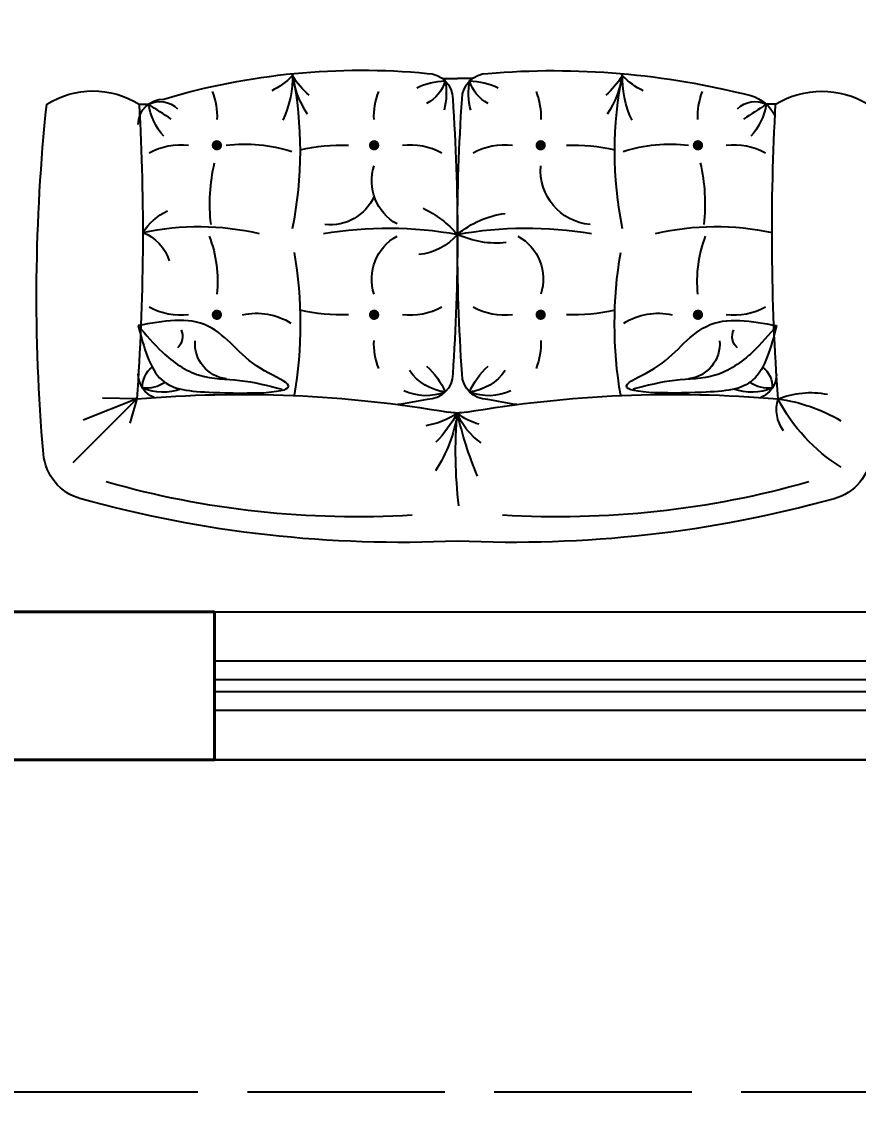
# Model space of a CAD drawing. Header units: feet. Extents: x 3867 to 6666, y -160 to 1574.
# Drawn here: x 4269.9 to 4320.7, y 230.2 to 296.9 of the extents above; entities that cross this region are included whole.
import ezdxf

# ---------------------------------------------------------------- set-up
doc = ezdxf.new("R2010")
doc.units = ezdxf.units.FT
doc.linetypes.add('ACAD_ISO02W100', pattern=[15, 12, -3])
doc.layers.add('5', color=5, linetype='Continuous')
doc.layers.add('RA-AP-01$0$FURN', color=3, linetype='Continuous')
doc.styles.get("Standard").update_dxf_attribs({"font": 'arial.ttf'})
doc.dimstyles.new('ISO-25', dxfattribs={"dimtxt": 4, "dimasz": 3, "dimexe": 1.25, "dimexo": 0.625, "dimtad": 1, "dimdec": 0, "dimlunit": 4, "dimtxsty": 'Standard', "dimblk": 'ARCHTICK', "dimcen": 2.5, "dimadec": 0, "dimazin": 0, "dimtfac": 1, "dimtdec": 0, "dimtmove": 0, "dimatfit": 3, "dimfxl": 1, "dimarcsym": 0})

# ---------------------------------------------------------------- blocks, each defined once
blk = doc.blocks.new('WD_WIN4')
for p, q in [((-0.5, 0.5), (0.5, 0.5)), ((-0.5, 0.12), (0.5, 0.12)), ((-0.4999999999999999, -0.12), (0.5, -0.12)), ((-0.4999999999999999, -0.5), (0.5, -0.5))]:
    blk.add_line(p, q)
blk = doc.blocks.new('A$C6E322C05')
at = {"color": 32}
for p, q in [((6.391873508750866, -6.482044957760268), (6.516651486950082, -6.357266979564481)), ((6.391873508750866, -6.482044957760271), (6.43343929223883, -6.377464721063991)), ((6.391873508750867, -6.48204495776027), (6.390422568951521, -6.415535276369585)), ((6.391873508750866, -6.482044957760271), (6.439305270696451, -6.46824831830364))]:
    blk.add_line(p, q, dxfattribs=at)
at = {"color": 18, "true_color": 0x000000}
for p, q in [((5.817206456966433, -6.486712009544905), (5.817206456965108, -6.50505336495945)), ((5.767206456949364, -7.077520703653457), (5.767206456948566, -7.10671200954539)), ((5.767206456949364, -7.135903315437323), (5.767206456948566, -7.10671200954539)), ((5.817206456966433, -7.726712009545875), (5.817206456965108, -7.708370654131331))]:
    blk.add_line(p, q, dxfattribs=at)
at = {"color": 18, "true_color": 0x000000, "const_width": 0.01}
for points in [[(5.902459393885763, -6.638129816788149, 1), (5.892459393885762, -6.638129816788123, 1)], [(6.222844373610339, -6.638129816788595, -1), (6.232844373610341, -6.638129816788595, -1)], [(5.902459393885763, -6.944444251846759, -1), (5.892459393885762, -6.944444251846786, -1)], [(6.222844373610339, -6.944444251846313, 1), (6.232844373610341, -6.944444251846313, 1)], [(5.902459393885763, -7.268979767244021, 1), (5.892459393885762, -7.268979767243994, 1)], [(6.222844373610339, -7.268979767244467, -1), (6.232844373610341, -7.268979767244467, -1)], [(5.902459393885763, -7.575294202302631, -1), (5.892459393885762, -7.575294202302658, -1)], [(6.222844373610339, -7.575294202302185, 1), (6.232844373610341, -7.575294202302185, 1)]]:
    blk.add_lwpolyline(points, format="xyb", close=True, dxfattribs=at)
at = {"color": 18, "true_color": 0x000000}
for centre, radius, start, end in [((6.192206456970574, -9.839674509409203), 3.55280861086605, 85.0473312316412, 96.05887237565788), ((5.962206456956506, -6.396712009545394), 0.1706604816468166, 148.1725534208377, 211.8274465791593), ((6.490296991311983, -6.399757455669856), 0.1, 15.49949460085664, 85.04733123164101), ((4.33669785707999, -6.996982896060331), 2.334875266679191, 357.3063521928598, 15.49949460085664), ((4.846593614069286, -6.909687157115226), 1.775196618325768, 356.4780136403396, 15.93354743557553), ((6.068281987477936, -2.019830784287151), 4.473931917517754, 266.7828902523826, 274.1477233631118), ((6.134026645419562, -6.595486433826224), 0.1214600988114338, 123.1053299945123, 153.7006015369795), ((6.565877894706778, -6.603111116245942), 0.5100538472773755, 167.6182489359307, 193.3122231353938), ((6.14746341585187, -6.463466129962243), 0.0853281020358404, 200.7831020638199, 253.0462459140071), ((6.34303686346431, -6.534972599266734), 0.05, 22.58267242460392, 89.99999999905347), ((8.747044799885572, -6.68548500417652), 2.363941552380466, 175.0630368065897, 189.843440913955), ((6.017778833798976, -6.566879816788349), 0.1214118203512435, 150.1419074485596, 187.691663289156), ((6.107524933697324, -6.566879816788473), 0.1214118203512435, 352.3083367106845, 29.85809255128089), ((7.09459581372041, -6.919286936999045), 1.343470592134323, 163.3777289595395, 185.4806594039327), ((5.839565409091811, -6.517091257029312), 0.1212957045587361, 247.3375839744822, 273.7314750942433), ((6.011601695098697, -6.976164478788355), 0.3517162425384579, 83.41248966761121, 103.1674570565571), ((6.162348040003245, -6.395238182300004), 0.2442261434243044, 248.9017070735605, 275.9923925191661), ((6.197523316847626, -6.692545952238853), 0.3023568492824585, 173.0944825511667, 197.5880607855509), ((6.354517986346993, -6.715077923337804), 0.1295083186917369, 167.9901339202812, 211.3796151021958), ((5.908792452070164, -6.034596574777931), 0.765467899454341, 258.6273206109321, 281.4174148186357), ((6.245792934290092, -6.879444251846195), 0.3486563571350462, 166.839178360846, 182.4657575311016), ((6.245858341704271, -5.977214432993087), 0.8232838708255752, 260.2449188973366, 279.7550811026635), ((5.879510833205829, -6.879444251846705), 0.3486563571350462, 357.5342424690579, 13.1608216393135), ((5.95952733994708, -6.85907429490449), 0.0930420630931111, 293.6025128512425, 6.610683813350464), ((6.807391985708581, -6.971601122985601), 0.7485435294774115, 170.3094183042209, 190.3986311369044), ((5.839565409091811, -7.065482811605596), 0.1212957045587361, 86.26852490575669, 112.6624160255178), ((5.967289987028922, -7.035039638983767), 0.0953802309589454, 28.80342840007746, 108.2253060204472), ((6.158013780467433, -7.035039638983502), 0.0953802309589454, 71.7746939797123, 151.196571600082), ((6.285738358404627, -7.065482811604976), 0.1212957045587361, 67.33758397464167, 93.73147509440282), ((5.087023484597911, -6.791287034316994), 1.330927509443382, 348.8964178164725, 351.3771209523496), ((6.017778833798976, -7.015694251846559), 0.1214118203512435, 172.308336710844, 209.8580925514404), ((6.107524933697324, -7.015694251846435), 0.1214118203512435, 330.1419074487191, 7.691663289315498), ((5.999456242224806, -7.021102361717039), 0.1116589361851176, 309.9425663137084, 354.6905921774272), ((5.807266904022846, -7.047601469367253), 0.05, 180, 269.9999999990535), ((6.211136556040092, -6.947122539501678), 0.212288550941915, 205.9704430982785, 228.7419974602242), ((6.343036863466045, -7.047601469376513), 0.05, 269.9999999989608, 359.9999999989431), ((6.075151883811577, -3.163731520221819), 3.942980489323571, 266.1043400737265, 273.8956599242929), ((6.319376003798462, -7.10671200954539), 0.1, 350.1565590860452, 9.843440913955273), ((5.807266904022846, -7.165822549723528), 0.05, 90.00000000094654, 180), ((6.075151883808545, -11.04969249895812), 3.942980489412735, 86.10434007575121, 93.89565992614119), ((6.213892115887509, -7.225151532818969), 0.1854874288882049, 140.3167953258794, 172.0522897837385), ((6.807391985708581, -7.241822896105179), 0.7485435294774115, 169.601051683719, 189.690581695779), ((5.911254573522988, -7.182496879996349), 0.1769409696162427, 353.679636560008, 25.36082968456139), ((6.343036863466045, -7.165822549714267), 0.05, 1.0568602e-09, 90.00000000103913), ((4.336697857080026, -7.216441123030455), 2.334875266679155, 344.5005053991432, 2.693647807140231), ((6.017778833798976, -7.197729767244221), 0.1214118203512435, 150.1419074485596, 187.691663289156), ((6.107524933697324, -7.197729767244345), 0.1214118203512435, 352.3083367106845, 29.85809255128088), ((8.747044799885572, -7.52793901491426), 2.363941552380466, 170.156559086045, 184.9369631934102), ((7.290981934450237, -7.293982589837588), 1.539060359583382, 175.2233567466078, 194.4661216781742), ((5.087023484597911, -7.422136984773786), 1.330927509443382, 8.62287904765033, 11.10358218352747), ((4.846593614069286, -7.303736861975558), 1.775196618325768, 344.0664525644245, 3.521986359660394), ((6.158013780467433, -7.178384380107278), 0.0953802309589454, 208.803428399918, 288.2253060202877), ((5.839565409091811, -7.147941207485184), 0.1212957045587361, 247.3375839744822, 273.7314750942433), ((5.946346035540796, -7.374645549675605), 0.1060388135390937, 5.185910074000148, 94.8073431512422), ((6.285738358404627, -7.147941207485804), 0.1212957045587361, 266.2685249055972, 292.6624160253584), ((6.245792934290092, -7.333979767244585), 0.3486563571350462, 177.5342424688984, 193.160821639154), ((5.879510833205829, -7.333979767244076), 0.3486563571350462, 346.8391783606865, 2.465757530942165), ((5.908792452070164, -8.17882744431285), 0.765467899454341, 78.58258518136427, 101.3726793890678), ((6.245858341704271, -8.236209586097694), 0.8232838708255752, 80.24491889733653, 99.75508110266347), ((6.197523316847626, -7.520878066851927), 0.3023568492824585, 162.411939214449, 186.9055174488333), ((6.354517986346993, -7.498346095752977), 0.1295083186917369, 148.6203848978042, 192.0098660797188), ((6.565877894706778, -7.610312902844838), 0.5100538472773755, 166.6877768646062, 192.3817510640693), ((5.839565409091811, -7.696332762061468), 0.1212957045587361, 86.26852490575668, 112.6624160255178), ((6.011601695098697, -7.237259540302425), 0.3517162425384579, 256.8325429434429, 276.5875103323888), ((6.162348040003245, -7.818185836790776), 0.2442261434243044, 84.00760748083387, 111.0982929264395), ((6.017778833798976, -7.646544202302431), 0.1214118203512435, 172.308336710844, 209.8580925514404), ((6.107524933697324, -7.646544202302307), 0.1214118203512435, 330.1419074487191, 7.691663289315504), ((5.87316911435942, -7.657653239374849), 0.0753785023123622, 196.0166452769966, 244.1254380939442), ((6.34303686346431, -7.678451419824047), 0.05, 270.0000000009465, 337.4173275753961), ((6.068281987477936, -12.19359323480363), 4.473931917517754, 85.85227663688822, 93.21710974761734), ((5.966706456956127, -7.816712009545387), 0.174499999987631, 148.951778004047, 211.0482219959533), ((6.490296991311981, -7.813666563420925), 0.1, 274.9526687683584, 344.500505399143), ((6.192206456970577, -4.373749509681578), 3.552808610866049, 263.941127624342, 274.9526687683587)]:
    blk.add_arc(centre, radius, start, end, dxfattribs=at)
at = {"color": 32}
for centre, radius, start, end in [((5.857266904022845, -6.534972599266734), 0.05, 90.00000000094654, 180), ((6.367926665937501, -6.541148710135331), 0.0478550828899777, 86.575295631534, 142.6833829238215), ((6.302747869360708, -6.499593011892033), 0.0683206773889159, 326.6729861493448, 5.218395042636973), ((6.274768375315672, -6.533877631247811), 0.1042084262671507, 340.4828318717155, 22.86929393278167), ((5.860011614985669, -6.526983908613929), 0.0479292786975047, 152.8070868543555, 225.4025460716553), ((5.798239671935704, -6.625433523557485), 0.1218651776285568, 48.03755295644329, 81.04623209541249), ((4.904259194880518, -7.136565421857207), 1.110208131180731, 31.93286085977143, 34.66647731879807), ((5.650260521516567, -6.673548227893377), 0.1579426672576338, 315.4052081938553, 333.08449588467), ((5.765922189292775, -6.593612516654138), 0.1915923630277471, 267.5852697713958, 295.5830728418392), ((5.733144616868151, -6.969744817001631), 0.1863549309199891, 56.29262493376823, 82.3818003344588), ((5.679375702373212, -6.920075501166131), 0.1579426672576338, 40.38651175517922, 58.06579944599388), ((6.280014948979333, -7.094901076442985), 0.0990996950214924, 6.922564260119504, 55.10883789097723), ((6.286338558013386, -7.045586518350252), 0.0993499474027353, 337.904712193668, 25.63436525513283), ((5.904234274973987, -7.085727051545815), 0.1323517050571434, 153.8887786398558, 178.8006589660143), ((5.751472800077548, -7.013313769593299), 0.07258027258109, 286.3558526771587, 332.6774804096084), ((6.432343928898701, -6.955317466880213), 0.1385734111998876, 221.2288777133949, 247.0867614897648), ((6.304557655687246, -7.024767404076128), 0.1410608784479501, 324.4849629611242, 351.797284145529), ((6.374625390672054, -6.818147225624045), 0.2920141296149301, 278.8152064253152, 302.6921045175205), ((6.285596300104753, -6.865193601455728), 0.2760944594998999, 298.9825510110601, 313.6694461006315), ((5.795585623761385, -6.952739633017072), 0.1323517050571434, 259.6959164764198, 284.6077968025783), ((6.496371549498976, -7.961935855380467), 0.858682793901601, 83.03755924582121, 95.14445252709366), ((6.375720249476353, -7.220682794696102), 0.1220457486080966, 33.71356548940426, 69.04099283815025), ((6.33832458484282, -7.175279287582296), 0.1061640434993627, 14.36483859718907, 40.23030537468725), ((6.269502792941209, -7.789055933740261), 0.6986094833441213, 67.00911261779231, 77.61200156369728), ((5.795585623761385, -7.260684386073708), 0.1323517050571434, 75.39220319742172, 100.3040835235802), ((5.904234274973987, -7.127696967544965), 0.1323517050571434, 181.1993410339857, 206.1112213601442), ((5.751472800077548, -7.200110249497482), 0.07258027258109, 27.32251959039153, 73.64414732284132), ((6.432343928898701, -7.25810655221026), 0.1385734111998876, 112.9132385102352, 138.7711222866051), ((6.280014948979333, -7.118522942647488), 0.0990996950214924, 304.8911621090228, 353.0774357398805), ((6.286338558013386, -7.167837500740221), 0.0993499474027353, 334.3656347448672, 22.09528780633203), ((5.733144616868151, -7.243679202089149), 0.1863549309199891, 277.6181996655412, 303.7073750662318), ((5.679375702373212, -7.293348517924649), 0.1579426672576338, 301.9342005540061, 319.6134882448208), ((5.765922189292775, -7.619811502436643), 0.1915923630277471, 64.41692715816083, 92.41473022860427), ((5.650260521516567, -7.539875791197403), 0.1579426672576338, 26.91550411532996, 44.59479180614463), ((5.860011614985669, -7.686440110476852), 0.0479292786975047, 134.5974539283447, 207.1929131456445), ((6.274768375315672, -7.67954638784297), 0.1042084262671507, 337.1307060672183, 19.51716812828454), ((4.904259194880518, -7.076858597233573), 1.110208131180731, 325.3335226812019, 328.0671391402286), ((6.302747869360708, -7.713831007198747), 0.0683206773889159, 354.781604957363, 33.32701385065516), ((5.798239671935704, -7.587990495533296), 0.1218651776285568, 278.9537679045876, 311.9624470435567), ((6.367926665937501, -7.67227530895545), 0.0478550828899777, 217.3166170761785, 273.424704368466), ((6.549562589740833, -7.794613830093476), 0.1698955038956699, 158.1487616198804, 191.122156864055), ((6.412319729336772, -7.798818772412042), 0.0704710051510922, 53.58735038429052, 106.8661365794674), ((6.713110001951176, -7.687961227420912), 0.3241573581843151, 187.6973649013945, 210.7014325157312), ((6.237117433414107, -8.032110101276656), 0.3382138395168438, 31.74362916573515, 62.76966729059728)]:
    blk.add_arc(centre, radius, start, end, dxfattribs=at)
at = {"color": 3}
for centre, radius, start, end in [((6.2697802569402, -6.54020363968894), 0.0310151388417235, 245.7760318513891, 317.3789451550393), ((6.28429029680232, -6.664490968717985), 0.0689028341546707, 6.419517109091463, 94.46157264568866), ((6.28429029680232, -7.548933050372796), 0.0689028341546707, 265.5384273543114, 353.5804828909085), ((6.2697802569402, -7.67322037940184), 0.0310151388417235, 42.62105484496074, 114.2239681486109)]:
    blk.add_arc(centre, radius, start, end, dxfattribs=at)
for points, knots in [([(6.249068123947751, -6.484897777661086), (6.239897409094628, -6.53335341827697), (6.226611264288107, -6.60355390626794), (6.290696373977354, -6.673990528916564), (6.332121563214334, -6.713363084361603), (6.381789098403072, -6.831232979612737), (6.381738454094182, -6.629656072516829), (6.370771929626908, -6.516634365426866), (6.291185937762817, -6.495880800642047), (6.249068123947751, -6.484897777661088)], [0, 0, 0, 0, 0.1367586589314792, 0.1981301758052368, 0.2677729570689282, 0.3281194902553322, 0.4737578340741565, 0.5765194025309516, 0.6920332287422235, 0.6920332287422235, 0.6920332287422235, 0.6920332287422235]), ([(6.249068123947751, -6.484897777661088), (6.266851662635476, -6.499857019491296), (6.306238891621481, -6.532988956490432), (6.353826300430338, -6.600137645661405), (6.352465874908733, -6.685122080531377), (6.365878290565238, -6.737689715716582), (6.372748706337225, -6.764617117843226)], [0, 0, 0, 0, 0.070018540671015, 0.1550780383534499, 0.2344491945777042, 0.3178048737568289, 0.3178048737568289, 0.3178048737568289, 0.3178048737568289]), ([(6.249068123947751, -7.728526241429694), (6.239897409094628, -7.680070600813808), (6.226611264288107, -7.609870112822835), (6.290696373977354, -7.539433490174217), (6.332121563214334, -7.500060934729177), (6.381789098403072, -7.382191039478044), (6.381738454094182, -7.58376794657395), (6.370771929626908, -7.696789653663917), (6.291185937762817, -7.71754321844873), (6.249068123947751, -7.728526241429693)], [0, 0, 0, 0, 0.1367586589314792, 0.1981301758052368, 0.2677729570689282, 0.3281194902553322, 0.4737578340741565, 0.5765194025309516, 0.6920332287422235, 0.6920332287422235, 0.6920332287422235, 0.6920332287422235]), ([(6.249068123947751, -7.728526241429693), (6.266851662635476, -7.713566999599484), (6.306238891621481, -7.680435062600348), (6.353826300430338, -7.613286373429381), (6.352465874908733, -7.5283019385594), (6.365878290565238, -7.475734303374198), (6.372748706337225, -7.448806901247554)], [0, 0, 0, 0, 0.070018540671015, 0.1550780383534499, 0.2344491945777042, 0.3178048737568289, 0.3178048737568289, 0.3178048737568289, 0.3178048737568289])]:
    blk.add_open_spline(points, degree=3, knots=knots, dxfattribs=at)
blk = doc.blocks.new('A$C5D2F253E')
at = {"layer": 'RA-AP-01$0$FURN', "color": 65, "xscale": -1}
blk.add_blockref('A$C6E322C05', (4.631687784211019, 7.714410244703632), dxfattribs=at)
blk = doc.blocks.new('_ArchTick')
at = {"color": 0, "linetype": 'ByBlock', "const_width": 0.15}
blk.add_lwpolyline([(-0.5, -0.5), (0.5, 0.5)], dxfattribs=at)
blk = doc.blocks.new('*D19')
at = {"color": 0, "linetype": 'ACAD_ISO02W100', "lineweight": -2, "transparency": 16777216}
for p, q in [((3923.572609510004, 251.4578300808853), (3923.572609510004, 230.6576790460913)), ((4523.572609510004, 251.4578300808853), (4523.572609510004, 230.6576790460913)), ((3923.572609510004, 231.9076790460913), (4523.572609510004, 231.9076790460913))]:
    blk.add_line(p, q, dxfattribs=at)
at = {"layer": 'Defpoints', "color": 0, "linetype": 'ACAD_ISO02W100', "transparency": 16777216}
for p in [(3923.572609510004, 252.0828300808853), (4523.572609510004, 252.0828300808853), (4523.572609510004, 231.9076790460913)]:
    blk.add_point(p, dxfattribs=at)
at = {"color": 0, "linetype": 'ACAD_ISO02W100', "lineweight": -2, "transparency": 16777216, "xscale": 3, "yscale": 3, "zscale": 3, "rotation": 180}
blk.add_blockref('_ArchTick', (3923.572609510004, 231.9076790460913), dxfattribs=at)
at = {"color": 0, "linetype": 'ACAD_ISO02W100', "lineweight": -2, "transparency": 16777216, "xscale": 3, "yscale": 3, "zscale": 3}
blk.add_blockref('_ArchTick', (4523.572609510004, 231.9076790460913), dxfattribs=at)
at = {"color": 0, "linetype": 'ACAD_ISO02W100', "transparency": 16777216, "insert": (4223.572609510004, 237.6384089233082), "char_height": 4, "attachment_point": 5}
blk.add_mtext("{\\H2.5x;50'}", dxfattribs=at)

msp = doc.modelspace()

# ---------------------------------------------------------------- linework, layer by layer
for p, q in [((4234.072609510004, 261.0828300808853), (4390.072609510004, 261.0828300808853)), ((4281.569316830028, 261.0828300808853), (4281.569316830028, 252.0828300808853)), ((3923.572609510004, 252.0828300808853), (4523.572609510004, 252.0828300808853))]:
    msp.add_line(p, q)
msp.add_lwpolyline([(4523.572609510004, 252.0828300808853), (3923.572609510004, 252.0828300808853), (3923.572609510004, 720.0828300808853), (4523.572609510004, 720.0828300808853)], close=True)
at = {"lineweight": 40}
msp.add_lwpolyline([(4281.569316830028, 261.0828300808853), (4234.072609510004, 261.0828300808853), (4234.072609510004, 397.5828300808853), (4229.572609510004, 397.5828300808853), (4229.572609510004, 390.0828300808853), (4211.572609510004, 390.0828300808853), (4211.572609510004, 385.5828300808853), (4229.572609510004, 385.5828300808853), (4229.572609510004, 261.0828300808853), (4220.572609510004, 261.0828300808853), (4220.572609510004, 252.0828300808853), (4281.569316830028, 252.0828300808853)], close=True, dxfattribs=at)

# ---------------------------------------------------------------- block references
at = {"xscale": 31.185, "yscale": 31.185, "zscale": 31.185, "rotation": 89.99999999999999}
msp.add_blockref('A$C5D2F253E', (4315.284804292261, 328.9201983292755), dxfattribs=at)
at = {"layer": '5', "xscale": -60, "yscale": 3, "zscale": 60}
msp.add_blockref('WD_WIN4', (4311.569316830028, 256.5828300808853), dxfattribs=at)

# ---------------------------------------------------------------- dimensions: what is measured, and where the dimension line sits
at = {"color": 5, "linetype": 'ACAD_ISO02W100'}
dim = msp.add_linear_dim(base=(4523.572609510004, 231.9076790460913), p1=(3923.572609510004, 252.0828300808853), p2=(4523.572609510004, 252.0828300808853), text='{\\H2.5x;<>}', dimstyle='ISO-25', dxfattribs=at)
dim.commit()
dim.dimension.update_dxf_attribs({"geometry": '*D19', "text_midpoint": (4223.572609510004, 237.6384089233082)})

doc.saveas('drawing.dxf')
